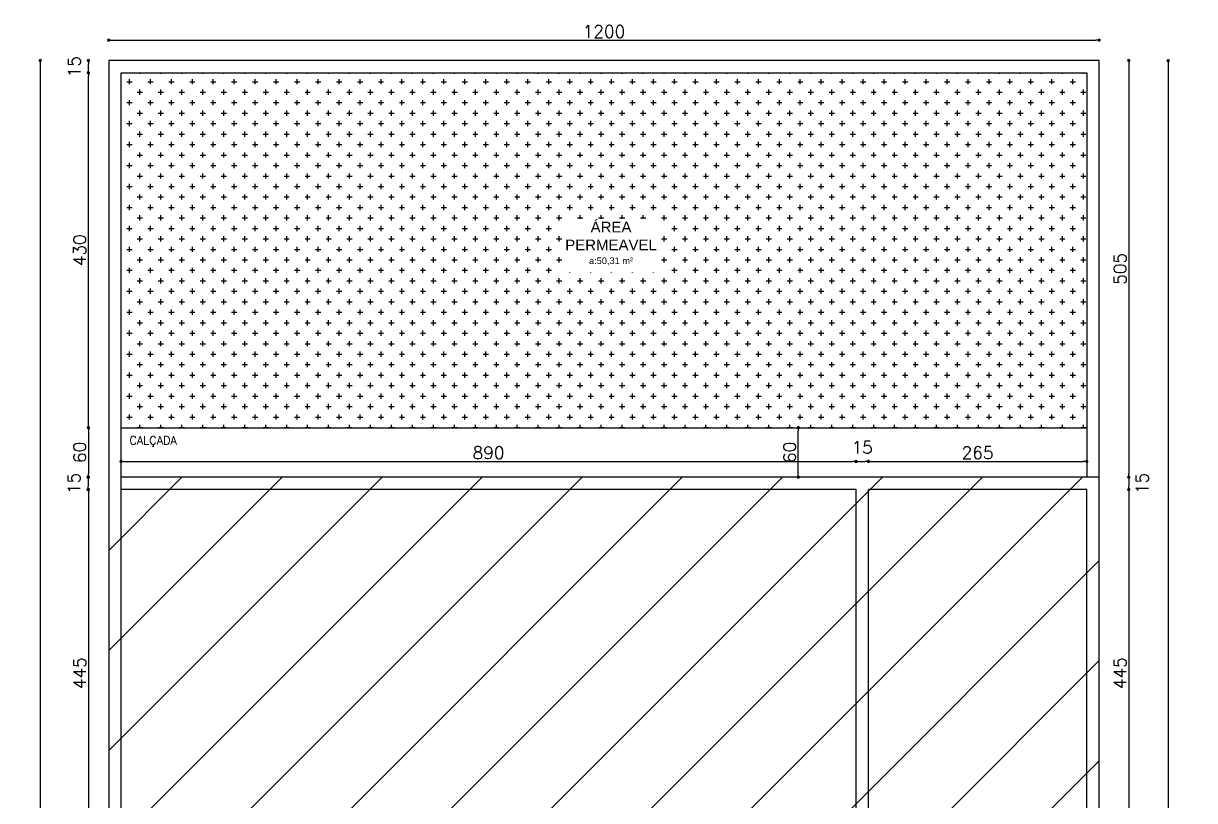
# Model space of a CAD drawing. Header units: millimetres. Extents: x 3314 to 3538, y 1235 to 1314.
# Drawn here: x 3357.02 to 3371.21, y 1296.46 to 1305.88 of the extents above; entities that cross this region are included whole.
import ezdxf

# ---------------------------------------------------------------- set-up
doc = ezdxf.new("R2010")
doc.units = ezdxf.units.MM
doc.layers.add('ALVENARIA', color=7, linetype='Continuous', lineweight=30)
for name, color, linetype in [('PAREDE', 6, 'Continuous'), ('Portas e Janelas', 3, 'Continuous'), ('TextoÁreas', 2, 'Continuous'), ('US_dimension', 7, 'Continuous'), ('US_drawings_existing', 7, 'Continuous')]:
    doc.layers.add(name, color=color, linetype=linetype)
doc.styles.add('ROMANS', font='romans.shx')
doc.styles.add('STYLE1', font='Romans.shx')
doc.styles.add('Util2000', font='arial.ttf')
doc.dimstyles.new('1-100', dxfattribs={"dimtxt": 0.15, "dimasz": 0.04, "dimexe": 0.05, "dimexo": 0.1, "dimgap": 0.03, "dimtad": 1, "dimdec": 0, "dimlfac": 100, "dimzin": 5, "dimdsep": 46, "dimtxsty": 'ROMANS', "dimblk": 'DOT', "dimcen": 0, "dimse1": 1, "dimse2": 1, "dimclrd": 1, "dimclre": 1, "dimclrt": 2, "dimadec": 0, "dimazin": 0, "dimtfac": 1, "dimtdec": 0, "dimtofl": 0, "dimtmove": 2, "dimatfit": 3, "dimfxl": 0.04, "dimtolj": 1, "dimtzin": 1, "dimarcsym": 0})

# ---------------------------------------------------------------- blocks, each defined once
blk = doc.blocks.new('_Dot')
at = {"color": 0, "linetype": 'ByBlock', "lineweight": -2}
blk.add_line((-0.5, 0), (-1, 0), dxfattribs=at)
at = {"color": 0, "linetype": 'ByBlock', "const_width": 0.5}
blk.add_lwpolyline([(-0.25, 0, 1), (0.25, 0, 1)], format="xyb", close=True, dxfattribs=at)
blk = doc.blocks.new('*D139')
at = {"layer": 'ALVENARIA', "color": 1, "lineweight": -2, "transparency": 16777216}
blk.add_line((3358.098, 1305.675), (3370.018, 1305.675), dxfattribs=at)
at = {"layer": 'Defpoints', "color": 0, "transparency": 16777216}
for p in [(3370.058, 1305.835), (3370.058, 1305.675), (3358.058, 1305.429)]:
    blk.add_point(p, dxfattribs=at)
at = {"layer": 'ALVENARIA', "color": 1, "lineweight": -2, "transparency": 16777216, "xscale": 0.04, "yscale": 0.04, "zscale": 0.04, "rotation": 180}
blk.add_blockref('_Dot', (3358.058, 1305.675), dxfattribs=at)
at = {"layer": 'ALVENARIA', "color": 1, "lineweight": -2, "transparency": 16777216, "xscale": 0.04, "yscale": 0.04, "zscale": 0.04}
blk.add_blockref('_Dot', (3370.058, 1305.675), dxfattribs=at)
at = {"layer": 'ALVENARIA', "color": 2, "transparency": 16777216, "insert": (3364.058, 1305.78), "char_height": 0.15, "attachment_point": 5, "style": 'ROMANS'}
blk.add_mtext('\\A1;1200', dxfattribs=at)
blk = doc.blocks.new('*D140')
at = {"layer": 'ALVENARIA', "color": 1, "lineweight": -2, "transparency": 16777216}
blk.add_line((3370.894, 1305.386), (3370.894, 1280.469), dxfattribs=at)
at = {"layer": 'Defpoints', "color": 0, "transparency": 16777216}
for p in [(3370.894, 1305.426), (3370.058, 1280.429), (3370.894, 1280.429)]:
    blk.add_point(p, dxfattribs=at)
at = {"layer": 'ALVENARIA', "color": 1, "lineweight": -2, "transparency": 16777216, "xscale": 0.04, "yscale": 0.04, "zscale": 0.04}
for p, rotation in [((3370.894, 1305.426), 90), ((3370.894, 1280.429), 270)]:
    blk.add_blockref('_Dot', p, dxfattribs=dict(at, rotation=rotation))
at = {"layer": 'ALVENARIA', "color": 2, "transparency": 16777216, "insert": (3371.116, 1292.936), "char_height": 0.15, "attachment_point": 5, "rotation": 90, "style": 'ROMANS'}
blk.add_mtext('\\A1;2500', dxfattribs=at)
blk = doc.blocks.new('*D142')
at = {"layer": 'ALVENARIA', "color": 1, "lineweight": -2, "transparency": 16777216}
blk.add_line((3357.228, 1305.389), (3357.228, 1280.469), dxfattribs=at)
at = {"layer": 'Defpoints', "color": 0, "transparency": 16777216}
for p in [(3357.228, 1305.429), (3357.228, 1280.429), (3358.058, 1280.429)]:
    blk.add_point(p, dxfattribs=at)
at = {"layer": 'ALVENARIA', "color": 1, "lineweight": -2, "transparency": 16777216, "xscale": 0.04, "yscale": 0.04, "zscale": 0.04}
for p, rotation in [((3357.228, 1305.429), 90), ((3357.228, 1280.429), 270)]:
    blk.add_blockref('_Dot', p, dxfattribs=dict(at, rotation=rotation))
at = {"layer": 'ALVENARIA', "color": 2, "transparency": 16777216, "insert": (3357.123, 1292.929), "char_height": 0.15, "attachment_point": 5, "rotation": 90, "style": 'ROMANS'}
blk.add_mtext('\\A1;2500', dxfattribs=at)
blk = doc.blocks.new('*D143')
at = {"layer": 'ALVENARIA', "color": 1, "lineweight": -2, "transparency": 16777216}
blk.add_line((3370.417, 1305.389), (3370.417, 1300.419), dxfattribs=at)
at = {"layer": 'Defpoints', "color": 0, "transparency": 16777216}
for p in [(3369.792, 1305.429), (3369.792, 1300.379), (3370.417, 1300.379)]:
    blk.add_point(p, dxfattribs=at)
at = {"layer": 'ALVENARIA', "color": 1, "lineweight": -2, "transparency": 16777216, "xscale": 0.04, "yscale": 0.04, "zscale": 0.04}
for p, rotation in [((3370.417, 1305.429), 90), ((3370.417, 1300.379), 270)]:
    blk.add_blockref('_Dot', p, dxfattribs=dict(at, rotation=rotation))
at = {"layer": 'ALVENARIA', "color": 2, "transparency": 16777216, "insert": (3370.312, 1302.904), "char_height": 0.15, "attachment_point": 5, "rotation": 90, "style": 'ROMANS'}
blk.add_mtext('\\A1;505', dxfattribs=at)
blk = doc.blocks.new('*D148')
at = {"layer": 'ALVENARIA', "color": 1, "lineweight": -2, "transparency": 16777216}
blk.add_line((3370.417, 1300.339), (3370.417, 1300.269), dxfattribs=at)
at = {"layer": 'Defpoints', "color": 0, "transparency": 16777216}
for p in [(3369.642, 1300.379), (3369.642, 1300.229), (3370.417, 1300.229)]:
    blk.add_point(p, dxfattribs=at)
at = {"layer": 'ALVENARIA', "color": 1, "lineweight": -2, "transparency": 16777216, "xscale": 0.04, "yscale": 0.04, "zscale": 0.04}
for p, rotation in [((3370.417, 1300.379), 90), ((3370.417, 1300.229), 270)]:
    blk.add_blockref('_Dot', p, dxfattribs=dict(at, rotation=rotation))
at = {"layer": 'ALVENARIA', "color": 2, "transparency": 16777216, "insert": (3370.579, 1300.304), "char_height": 0.15, "attachment_point": 5, "rotation": 90, "style": 'ROMANS'}
blk.add_mtext('\\A1;15', dxfattribs=at)
blk = doc.blocks.new('*D149')
at = {"layer": 'ALVENARIA', "color": 1, "lineweight": -2, "transparency": 16777216}
blk.add_line((3370.417, 1300.189), (3370.417, 1295.819), dxfattribs=at)
at = {"layer": 'Defpoints', "color": 0, "transparency": 16777216}
for p in [(3369.642, 1300.229), (3369.642, 1295.779), (3370.417, 1295.779)]:
    blk.add_point(p, dxfattribs=at)
at = {"layer": 'ALVENARIA', "color": 1, "lineweight": -2, "transparency": 16777216, "xscale": 0.04, "yscale": 0.04, "zscale": 0.04}
for p, rotation in [((3370.417, 1300.229), 90), ((3370.417, 1295.779), 270)]:
    blk.add_blockref('_Dot', p, dxfattribs=dict(at, rotation=rotation))
at = {"layer": 'ALVENARIA', "color": 2, "transparency": 16777216, "insert": (3370.312, 1298.004), "char_height": 0.15, "attachment_point": 5, "rotation": 90, "style": 'ROMANS'}
blk.add_mtext('\\A1;445', dxfattribs=at)
blk = doc.blocks.new('*D150')
at = {"layer": 'ALVENARIA', "color": 1, "lineweight": -2, "transparency": 16777216}
blk.add_line((3357.812, 1300.189), (3357.812, 1295.819), dxfattribs=at)
at = {"layer": 'Defpoints', "color": 0, "transparency": 16777216}
for p in [(3358.208, 1300.229), (3357.812, 1295.779), (3358.208, 1295.779)]:
    blk.add_point(p, dxfattribs=at)
at = {"layer": 'ALVENARIA', "color": 1, "lineweight": -2, "transparency": 16777216, "xscale": 0.04, "yscale": 0.04, "zscale": 0.04}
for p, rotation in [((3357.812, 1300.229), 90), ((3357.812, 1295.779), 270)]:
    blk.add_blockref('_Dot', p, dxfattribs=dict(at, rotation=rotation))
at = {"layer": 'ALVENARIA', "color": 2, "transparency": 16777216, "insert": (3357.707, 1298.004), "char_height": 0.15, "attachment_point": 5, "rotation": 90, "style": 'ROMANS'}
blk.add_mtext('\\A1;445', dxfattribs=at)
blk = doc.blocks.new('*D160')
at = {"layer": 'ALVENARIA', "color": 1, "lineweight": -2, "transparency": 16777216}
blk.add_line((3357.812, 1301.019), (3357.812, 1305.239), dxfattribs=at)
at = {"layer": 'Defpoints', "color": 0, "transparency": 16777216}
for p in [(3357.812, 1305.279), (3358.208, 1305.279), (3358.208, 1300.979)]:
    blk.add_point(p, dxfattribs=at)
at = {"layer": 'ALVENARIA', "color": 1, "lineweight": -2, "transparency": 16777216, "xscale": 0.04, "yscale": 0.04, "zscale": 0.04}
for p, rotation in [((3357.812, 1305.279), 90), ((3357.812, 1300.979), 270)]:
    blk.add_blockref('_Dot', p, dxfattribs=dict(at, rotation=rotation))
at = {"layer": 'ALVENARIA', "color": 2, "transparency": 16777216, "insert": (3357.707, 1303.129), "char_height": 0.15, "attachment_point": 5, "rotation": 90, "style": 'ROMANS'}
blk.add_mtext('\\A1;430', dxfattribs=at)
blk = doc.blocks.new('*D161')
at = {"layer": 'ALVENARIA', "color": 1, "lineweight": -2, "transparency": 16777216}
blk.add_line((3357.812, 1305.319), (3357.812, 1305.389), dxfattribs=at)
at = {"layer": 'Defpoints', "color": 0, "transparency": 16777216}
for p in [(3357.812, 1305.429), (3358.208, 1305.429), (3358.208, 1305.279)]:
    blk.add_point(p, dxfattribs=at)
at = {"layer": 'ALVENARIA', "color": 1, "lineweight": -2, "transparency": 16777216, "xscale": 0.04, "yscale": 0.04, "zscale": 0.04}
for p, rotation in [((3357.812, 1305.429), 90), ((3357.812, 1305.279), 270)]:
    blk.add_blockref('_Dot', p, dxfattribs=dict(at, rotation=rotation))
at = {"layer": 'ALVENARIA', "color": 2, "transparency": 16777216, "insert": (3357.642, 1305.354), "char_height": 0.15, "attachment_point": 5, "rotation": 90, "style": 'ROMANS'}
blk.add_mtext('\\A1;15', dxfattribs=at)
blk = doc.blocks.new('*D228')
at = {"layer": 'ALVENARIA', "color": 1, "lineweight": -2, "transparency": 16777216}
blk.add_line((3357.812, 1300.939), (3357.812, 1300.419), dxfattribs=at)
at = {"layer": 'Defpoints', "color": 0, "transparency": 16777216}
for p in [(3358.208, 1300.979), (3357.812, 1300.379), (3358.208, 1300.379)]:
    blk.add_point(p, dxfattribs=at)
at = {"layer": 'ALVENARIA', "color": 1, "lineweight": -2, "transparency": 16777216, "xscale": 0.04, "yscale": 0.04, "zscale": 0.04}
for p, rotation in [((3357.812, 1300.979), 90), ((3357.812, 1300.379), 270)]:
    blk.add_blockref('_Dot', p, dxfattribs=dict(at, rotation=rotation))
at = {"layer": 'ALVENARIA', "color": 2, "transparency": 16777216, "insert": (3357.707, 1300.679), "char_height": 0.15, "attachment_point": 5, "rotation": 90, "style": 'ROMANS'}
blk.add_mtext('\\A1;60', dxfattribs=at)
blk = doc.blocks.new('*D229')
at = {"layer": 'ALVENARIA', "color": 1, "lineweight": -2, "transparency": 16777216}
blk.add_line((3357.808, 1300.339), (3357.808, 1300.269), dxfattribs=at)
at = {"layer": 'Defpoints', "color": 0, "transparency": 16777216}
for p in [(3358.208, 1300.379), (3357.808, 1300.229), (3358.208, 1300.229)]:
    blk.add_point(p, dxfattribs=at)
at = {"layer": 'ALVENARIA', "color": 1, "lineweight": -2, "transparency": 16777216, "xscale": 0.04, "yscale": 0.04, "zscale": 0.04}
for p, rotation in [((3357.808, 1300.379), 90), ((3357.808, 1300.229), 270)]:
    blk.add_blockref('_Dot', p, dxfattribs=dict(at, rotation=rotation))
at = {"layer": 'ALVENARIA', "color": 2, "transparency": 16777216, "insert": (3357.638, 1300.304), "char_height": 0.15, "attachment_point": 5, "rotation": 90, "style": 'ROMANS'}
blk.add_mtext('\\A1;15', dxfattribs=at)
blk = doc.blocks.new('*D230')
at = {"layer": 'Defpoints', "color": 0, "transparency": 16777216}
for p in [(3367.112, 1300.57), (3358.208, 1300.379), (3367.112, 1300.379)]:
    blk.add_point(p, dxfattribs=at)
at = {"layer": 'US_dimension', "color": 1, "lineweight": -2, "transparency": 16777216}
blk.add_line((3358.248, 1300.57), (3367.072, 1300.57), dxfattribs=at)
at = {"layer": 'US_dimension', "color": 1, "lineweight": -2, "transparency": 16777216, "xscale": 0.04, "yscale": 0.04, "zscale": 0.04, "rotation": 180}
blk.add_blockref('_Dot', (3358.208, 1300.57), dxfattribs=at)
at = {"layer": 'US_dimension', "color": 1, "lineweight": -2, "transparency": 16777216, "xscale": 0.04, "yscale": 0.04, "zscale": 0.04}
blk.add_blockref('_Dot', (3367.112, 1300.57), dxfattribs=at)
at = {"layer": 'US_dimension', "color": 2, "transparency": 16777216, "insert": (3362.66, 1300.675), "char_height": 0.15, "attachment_point": 5, "style": 'ROMANS'}
blk.add_mtext('\\A1;890', dxfattribs=at)
blk = doc.blocks.new('*D231')
at = {"layer": 'Defpoints', "color": 0, "transparency": 16777216}
for p in [(3367.262, 1300.57), (3367.112, 1300.379), (3367.262, 1300.229)]:
    blk.add_point(p, dxfattribs=at)
at = {"layer": 'US_dimension', "color": 1, "lineweight": -2, "transparency": 16777216}
blk.add_line((3367.152, 1300.57), (3367.222, 1300.57), dxfattribs=at)
at = {"layer": 'US_dimension', "color": 1, "lineweight": -2, "transparency": 16777216, "xscale": 0.04, "yscale": 0.04, "zscale": 0.04, "rotation": 180}
blk.add_blockref('_Dot', (3367.112, 1300.57), dxfattribs=at)
at = {"layer": 'US_dimension', "color": 1, "lineweight": -2, "transparency": 16777216, "xscale": 0.04, "yscale": 0.04, "zscale": 0.04}
blk.add_blockref('_Dot', (3367.262, 1300.57), dxfattribs=at)
at = {"layer": 'US_dimension', "color": 2, "transparency": 16777216, "insert": (3367.187, 1300.74), "char_height": 0.15, "attachment_point": 5, "style": 'ROMANS'}
blk.add_mtext('\\A1;15', dxfattribs=at)
blk = doc.blocks.new('*D232')
at = {"layer": 'Defpoints', "color": 0, "transparency": 16777216}
for p in [(3369.908, 1300.57), (3369.908, 1300.379), (3367.262, 1300.229)]:
    blk.add_point(p, dxfattribs=at)
at = {"layer": 'US_dimension', "color": 1, "lineweight": -2, "transparency": 16777216}
blk.add_line((3367.302, 1300.57), (3369.868, 1300.57), dxfattribs=at)
at = {"layer": 'US_dimension', "color": 1, "lineweight": -2, "transparency": 16777216, "xscale": 0.04, "yscale": 0.04, "zscale": 0.04, "rotation": 180}
blk.add_blockref('_Dot', (3367.262, 1300.57), dxfattribs=at)
at = {"layer": 'US_dimension', "color": 1, "lineweight": -2, "transparency": 16777216, "xscale": 0.04, "yscale": 0.04, "zscale": 0.04}
blk.add_blockref('_Dot', (3369.908, 1300.57), dxfattribs=at)
at = {"layer": 'US_dimension', "color": 2, "transparency": 16777216, "insert": (3368.585, 1300.675), "char_height": 0.15, "attachment_point": 5, "style": 'ROMANS'}
blk.add_mtext('\\A1;265', dxfattribs=at)
blk = doc.blocks.new('*D256')
at = {"layer": 'ALVENARIA', "color": 1, "lineweight": -2, "transparency": 16777216}
blk.add_line((3366.413, 1300.419), (3366.413, 1300.939), dxfattribs=at)
at = {"layer": 'Defpoints', "color": 0, "transparency": 16777216}
for p in [(3364.622, 1300.979), (3366.413, 1300.979), (3367.112, 1300.379)]:
    blk.add_point(p, dxfattribs=at)
at = {"layer": 'ALVENARIA', "color": 1, "lineweight": -2, "transparency": 16777216, "xscale": 0.04, "yscale": 0.04, "zscale": 0.04}
for p, rotation in [((3366.413, 1300.979), 90), ((3366.413, 1300.379), 270)]:
    blk.add_blockref('_Dot', p, dxfattribs=dict(at, rotation=rotation))
at = {"layer": 'ALVENARIA', "color": 2, "transparency": 16777216, "insert": (3366.308, 1300.679), "char_height": 0.15, "attachment_point": 5, "rotation": 90, "style": 'ROMANS'}
blk.add_mtext('\\A1;60', dxfattribs=at)

msp = doc.modelspace()

# ---------------------------------------------------------------- hatches: boundary and pattern name
at = {"layer": 'PAREDE'}
h = msp.add_hatch(dxfattribs=at)
h.set_pattern_fill('CROSS', color=3, scale=0.02)
h.set_pattern_definition([(0, (42.18051, -0.26118), (0.127, 0.127), [0.0635, -0.1905]), (90, (42.21226, -0.29293), (-0.127, 0.127), [0.0635, -0.1905])])
h.paths.add_polyline_path([(3369.908, 1300.979), (3369.908, 1305.279), (3358.208, 1305.279), (3358.208, 1300.979)])
h.paths.add_polyline_path([(3363.565, 1302.858), (3364.715, 1302.858), (3364.715, 1303.511), (3363.565, 1303.511)], flags=16)
at = {"layer": 'US_drawings_existing'}
h = msp.add_hatch(dxfattribs=at)
h.set_pattern_fill('ANSI31', color=9, scale=0.27)
h.set_pattern_definition([(45, (-106.8748, 1.0003), (-0.60616729, 0.60616729), [])])
h.paths.add_polyline_path([(3370.058, 1300.379), (3367.112, 1300.379), (3358.058, 1300.379), (3358.058, 1295.629), (3360.958, 1295.629), (3360.958, 1286.879), (3358.058, 1286.879), (3358.058, 1280.429), (3366.678, 1280.429), (3366.678, 1282.579), (3368.558, 1282.579), (3368.558, 1292.964), (3368.558, 1295.629), (3370.058, 1295.629)])
h.paths.add_polyline_path([(3361.657, 1290.668), (3366.972, 1290.668), (3366.972, 1292.001), (3361.657, 1292.001)], flags=24)
h.paths.add_polyline_path([(3362.68, 1292.309), (3366.186, 1292.309), (3366.186, 1294.323), (3362.68, 1294.323)], flags=24)
h.paths.add_polyline_path([(3362.47, 1281.765), (3364.248, 1282.681), (3363.453, 1284.224), (3361.675, 1283.308)], flags=24)

# ---------------------------------------------------------------- linework, layer by layer
at = {"layer": 'ALVENARIA'}
for p, q in [((3370.058, 1305.429), (3358.058, 1305.429)), ((3358.058, 1305.429), (3358.058, 1280.429)), ((3370.058, 1280.429), (3370.058, 1305.429)), ((3358.208, 1300.379), (3358.208, 1305.279)), ((3358.208, 1305.279), (3369.908, 1305.279)), ((3369.908, 1305.279), (3369.908, 1300.379)), ((3358.208, 1300.979), (3369.908, 1300.979)), ((3358.208, 1280.579), (3358.208, 1300.379)), ((3367.112, 1300.379), (3358.208, 1300.379)), ((3370.058, 1300.379), (3367.112, 1300.379)), ((3367.112, 1300.229), (3358.208, 1300.229)), ((3367.112, 1295.779), (3367.112, 1300.229)), ((3369.908, 1300.229), (3367.262, 1300.229)), ((3367.262, 1295.629), (3367.262, 1300.229)), ((3369.908, 1295.779), (3369.908, 1300.229))]:
    msp.add_line(p, q, dxfattribs=at)

# ---------------------------------------------------------------- texts
at = {"layer": 'Portas e Janelas', "color": 2, "linetype": 'Continuous', "ltscale": 0.25, "style": 'STYLE1'}
msp.add_text('CALÇADA', height=0.1, dxfattribs=at).set_placement((3358.309, 1300.776))
at = {"layer": 'TextoÁreas', "insert": (3364.144, 1303.211), "char_height": 0.13, "attachment_point": 5, "style": 'Util2000'}
msp.add_mtext('ÁREA \\PPERMEAVEL\\P{\\H0.61538x;a:50,31 m²}', dxfattribs=at)

# ---------------------------------------------------------------- dimensions: what is measured, and where the dimension line sits
at = {"layer": 'ALVENARIA'}
dim = msp.add_linear_dim(base=(3370.058, 1305.675), p1=(3358.058, 1305.429), p2=(3370.058, 1305.835), dimstyle='1-100', override={"dimfxlon": 1}, dxfattribs=at)
dim.commit()
dim.dimension.update_dxf_attribs({"geometry": '*D139', "text_midpoint": (3364.058, 1305.78)})
for base, p1, p2, picture, middle in [((3357.228, 1280.429), (3357.228, 1305.429), (3358.058, 1280.429), '*D142', (3357.123, 1292.929)), ((3357.812, 1305.429), (3358.208, 1305.279), (3358.208, 1305.429), '*D161', (3357.642, 1305.354)), ((3370.417, 1300.379), (3369.792, 1305.429), (3369.792, 1300.379), '*D143', (3370.312, 1302.904)), ((3357.812, 1305.279), (3358.208, 1300.979), (3358.208, 1305.279), '*D160', (3357.707, 1303.129)), ((3357.812, 1300.379), (3358.208, 1300.979), (3358.208, 1300.379), '*D228', (3357.707, 1300.679)), ((3366.413, 1300.979), (3367.112, 1300.379), (3364.622, 1300.979), '*D256', (3366.308, 1300.679)), ((3357.808, 1300.229), (3358.208, 1300.379), (3358.208, 1300.229), '*D229', (3357.638, 1300.304)), ((3357.812, 1295.779), (3358.208, 1300.229), (3358.208, 1295.779), '*D150', (3357.707, 1298.004)), ((3370.417, 1295.779), (3369.642, 1300.229), (3369.642, 1295.779), '*D149', (3370.312, 1298.004))]:
    dim = msp.add_linear_dim(base=base, p1=p1, p2=p2, angle=90, dimstyle='1-100', override={"dimfxlon": 1}, dxfattribs=at)
    dim.commit()
    dim.dimension.update_dxf_attribs({"geometry": picture, "text_midpoint": middle})
for base, p1, p2, picture, middle in [((3370.894, 1280.429), (3370.894, 1305.426), (3370.058, 1280.429), '*D140', (3371.116, 1292.936)), ((3370.417, 1300.229), (3369.642, 1300.379), (3369.642, 1300.229), '*D148', (3370.579, 1300.304))]:
    dim = msp.add_linear_dim(base=base, p1=p1, p2=p2, angle=90, dimstyle='1-100', override={"dimfxlon": 1}, dxfattribs=at)
    dim.commit()
    dim.dimension.update_dxf_attribs({"geometry": picture, "text_midpoint": middle, "dimtype": 160})
at = {"layer": 'US_dimension'}
for base, p1, p2, picture, middle in [((3367.112, 1300.57), (3358.208, 1300.379), (3367.112, 1300.379), '*D230', (3362.66, 1300.675)), ((3367.262, 1300.57), (3367.112, 1300.379), (3367.262, 1300.229), '*D231', (3367.187, 1300.74)), ((3369.908, 1300.57), (3367.262, 1300.229), (3369.908, 1300.379), '*D232', (3368.585, 1300.675))]:
    dim = msp.add_linear_dim(base=base, p1=p1, p2=p2, dimstyle='1-100', override={"dimfxlon": 1}, dxfattribs=at)
    dim.commit()
    dim.dimension.update_dxf_attribs({"geometry": picture, "text_midpoint": middle})

doc.saveas('drawing.dxf')
